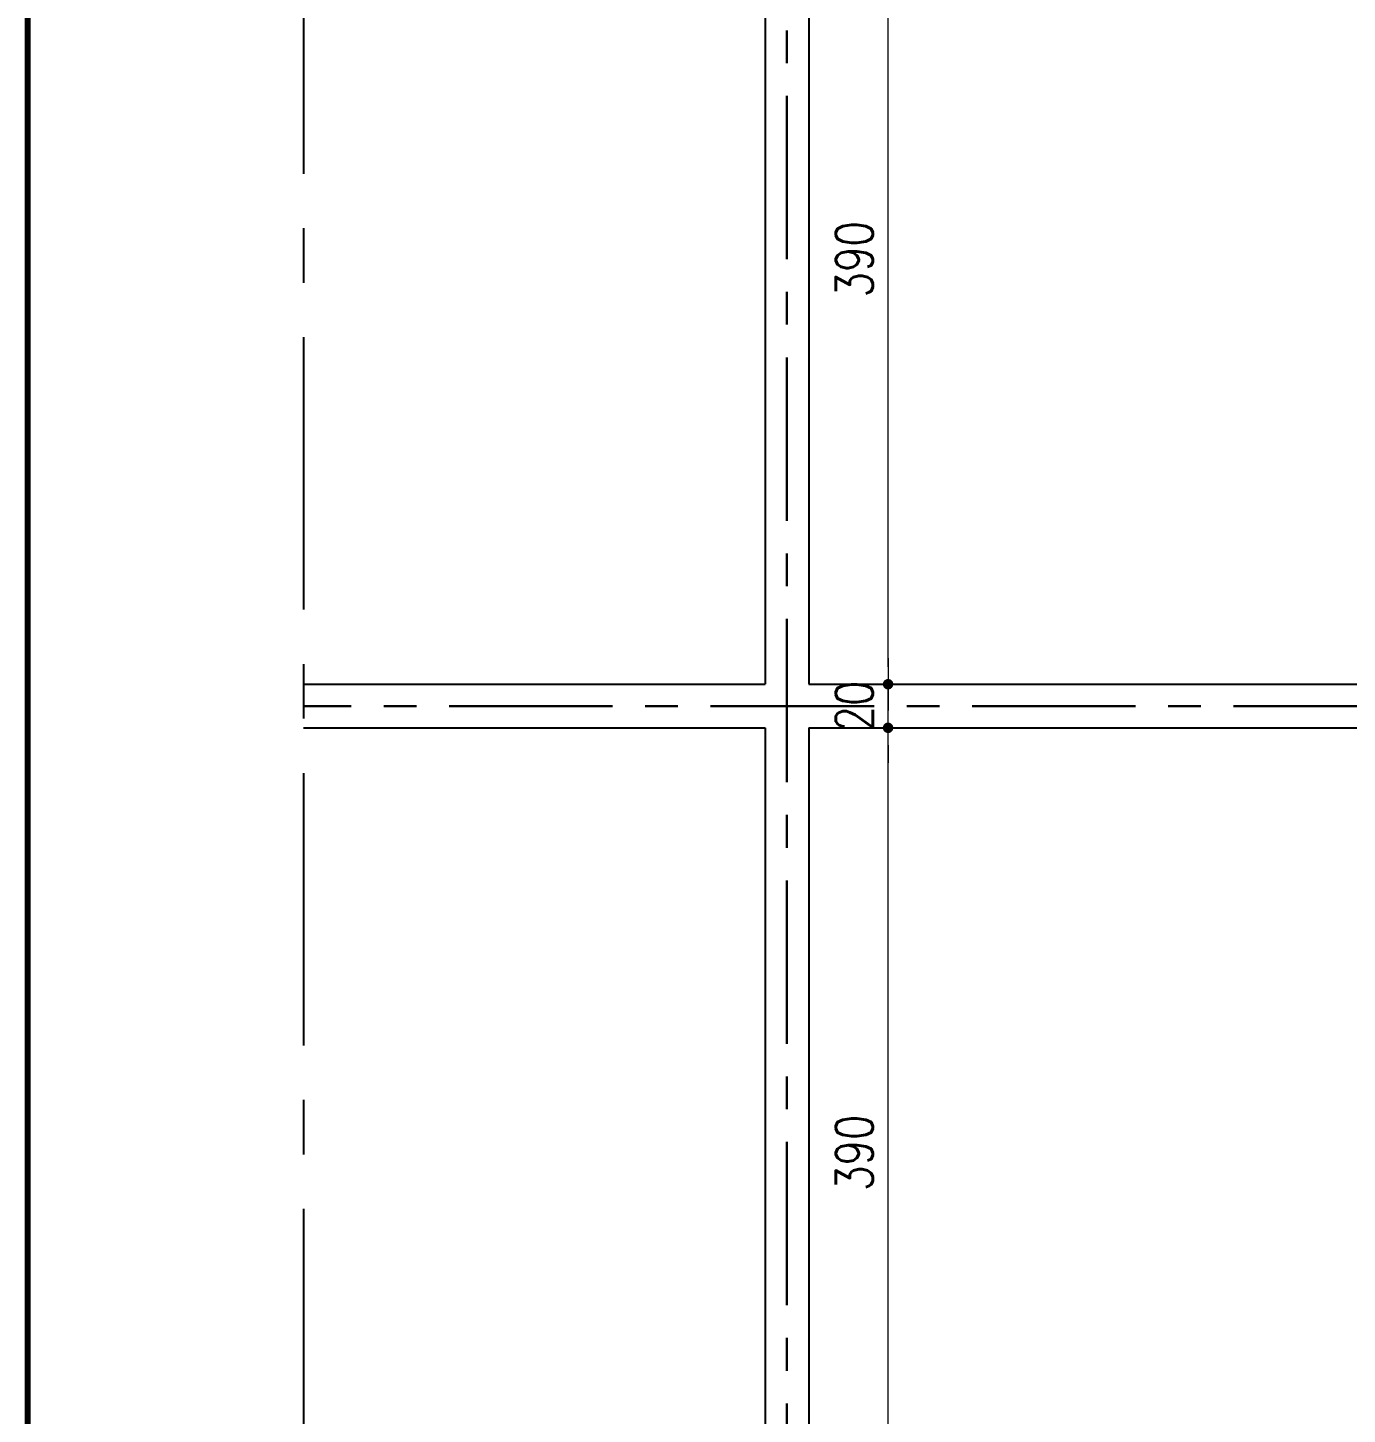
# Model space of a CAD drawing. Header units: millimetres. Extents: x 906 to 2589, y -1235 to -637.
# Drawn here: x 2543.18 to 2549.24, y -1223.86 to -1217.5 of the extents above; entities that cross this region are included whole.
import ezdxf

# ---------------------------------------------------------------- set-up
doc = ezdxf.new("R2010")
doc.units = ezdxf.units.MM
doc.linetypes.add('AXES', pattern=[2, 1.25, -0.25, 0.25, -0.25])
doc.layers.get('DEFPOINTS').update_dxf_attribs({"color": 255, "lineweight": 13})
for name, color, linetype, lineweight in [('A-signe', 7, 'Continuous', 9), ('AXE LIMITE', 1, 'AXES', 30), ('DIM.', 4, 'Continuous', 25), ('MUR 0.25', 7, 'Continuous', 25), ('mur 0.8', 7, 'Continuous', 80)]:
    doc.layers.add(name, color=color, linetype=linetype, lineweight=lineweight)
doc.layers.add('AXE', color=7, linetype='AXES')
doc.styles.add('atef', font='romans.shx', dxfattribs={"width": 0.8})
doc.dimstyles.new('COTEXT', dxfattribs={"dimscale": 0, "dimtxt": 0.17, "dimasz": 0.08, "dimexe": 0.015, "dimexo": 0.015, "dimgap": 0.07, "dimtad": 1, "dimdec": 0, "dimlfac": 100, "dimzin": 0, "dimdsep": 46, "dimtxsty": 'atef', "dimblk": 'SIG2', "dimcen": 0.15, "dimse1": 1, "dimse2": 1, "dimclrd": 256, "dimclre": 6, "dimclrt": 2, "dimadec": 0, "dimazin": 0, "dimtfac": 0.5, "dimtdec": 0, "dimtix": 1, "dimtmove": 2, "dimatfit": 1, "dimldrblk": 'SIG2', "dimfxl": 0.18, "dimtolj": 1, "dimtzin": 0, "dimlwd": 18, "dimarcsym": 0})

# ---------------------------------------------------------------- blocks, each defined once
blk = doc.blocks.new('SIG2')
at = {"layer": 'A-signe'}
for p, q in [((0, 1.5), (0, 0.5)), ((-1.5, 0), (-0.5, 0)), ((-0.5, 0), (0.5, 0)), ((0, 0.5), (0, -0.5)), ((0.5, 0), (1.5, 0)), ((0, -0.5), (0, -1.5))]:
    blk.add_line(p, q, dxfattribs=at)
at = {"layer": 'A-signe', "const_width": 0.3}
blk.add_lwpolyline([(-0.15, 0, 1), (0.15, 0, 1)], format="xyb", close=True, dxfattribs=at)
blk = doc.blocks.new('*D1179')
at = {"layer": 'DEFPOINTS', "color": 0, "transparency": 16777216}
for p in [(2547.1273, -1220.714), (2548.4213, -1220.714), (2548.4213, -1224.614)]:
    blk.add_point(p, dxfattribs=at)
at = {"layer": 'DIM.', "lineweight": 18, "transparency": 16777216}
blk.add_line((2547.1273, -1224.534), (2547.1273, -1220.794), dxfattribs=at)
at = {"layer": 'DIM.', "lineweight": 18, "transparency": 16777216, "xscale": 0.08, "yscale": 0.08, "zscale": 0.08}
for p, rotation in [((2547.1273, -1220.714), 90), ((2547.1273, -1224.614), 270)]:
    blk.add_blockref('SIG2', p, dxfattribs=dict(at, rotation=rotation))
at = {"layer": 'DIM.', "color": 2, "transparency": 16777216, "insert": (2546.9723, -1222.664), "char_height": 0.17, "attachment_point": 5, "rotation": 90, "style": 'atef'}
blk.add_mtext('\\A1;390', dxfattribs=at)
blk = doc.blocks.new('*D1180')
at = {"layer": 'DEFPOINTS', "color": 0, "transparency": 16777216}
for p in [(2546.7628, -1220.514), (2547.1273, -1220.514), (2548.4213, -1220.714)]:
    blk.add_point(p, dxfattribs=at)
at = {"layer": 'DIM.', "lineweight": 18, "transparency": 16777216}
for p, q in [((2547.1273, -1220.434), (2547.1273, -1220.354)), ((2547.1273, -1220.714), (2547.1273, -1220.514)), ((2547.1273, -1220.794), (2547.1273, -1220.874))]:
    blk.add_line(p, q, dxfattribs=at)
at = {"layer": 'DIM.', "lineweight": 18, "transparency": 16777216, "xscale": 0.08, "yscale": 0.08, "zscale": 0.08}
for p, rotation in [((2547.1273, -1220.514), 270), ((2547.1273, -1220.714), 90)]:
    blk.add_blockref('SIG2', p, dxfattribs=dict(at, rotation=rotation))
at = {"layer": 'DIM.', "color": 2, "transparency": 16777216, "insert": (2546.9723, -1220.614), "char_height": 0.17, "attachment_point": 5, "rotation": 90, "style": 'atef'}
blk.add_mtext('\\A1;20', dxfattribs=at)
blk = doc.blocks.new('*D1181')
at = {"layer": 'DEFPOINTS', "color": 0, "transparency": 16777216}
for p in [(2546.8678, -1216.614), (2547.1273, -1216.614), (2546.7628, -1220.514)]:
    blk.add_point(p, dxfattribs=at)
at = {"layer": 'DIM.', "lineweight": 18, "transparency": 16777216}
blk.add_line((2547.1273, -1220.434), (2547.1273, -1216.694), dxfattribs=at)
at = {"layer": 'DIM.', "lineweight": 18, "transparency": 16777216, "xscale": 0.08, "yscale": 0.08, "zscale": 0.08}
for p, rotation in [((2547.1273, -1216.614), 90), ((2547.1273, -1220.514), 270)]:
    blk.add_blockref('SIG2', p, dxfattribs=dict(at, rotation=rotation))
at = {"layer": 'DIM.', "color": 2, "transparency": 16777216, "insert": (2546.9723, -1218.564), "char_height": 0.17, "attachment_point": 5, "rotation": 90, "style": 'atef'}
blk.add_mtext('\\A1;390', dxfattribs=at)

msp = doc.modelspace()

# ---------------------------------------------------------------- linework, layer by layer
at = {"layer": 'AXE'}
msp.add_lwpolyline([(2544.4434, -1200.9216), (2544.4434, -1232.1906)], dxfattribs=at)
at = {"layer": 'AXE LIMITE', "ltscale": 0.6}
msp.add_line((2546.6626, -1216.614), (2546.6626, -1224.6148), dxfattribs=at)
msp.add_lwpolyline([(2550.6628, -1220.614), (2544.4434, -1220.614)], dxfattribs=at)
at = {"layer": 'MUR 0.25', "linetype": 'Continuous'}
for p, q in [((2546.5628, -1216.614), (2546.5628, -1220.514)), ((2546.7628, -1216.614), (2546.7628, -1220.514)), ((2544.4434, -1220.514), (2546.5628, -1220.514)), ((2546.7628, -1220.514), (2550.6628, -1220.514)), ((2544.4434, -1220.714), (2546.5628, -1220.714)), ((2546.5628, -1220.714), (2546.5628, -1224.614)), ((2546.7628, -1220.714), (2550.6628, -1220.714)), ((2546.7628, -1220.714), (2546.7628, -1224.614))]:
    msp.add_line(p, q, dxfattribs=at)
at = {"layer": 'mur 0.8'}
msp.add_lwpolyline([(2543.1775, -1200.9216), (2587.1775, -1200.9216), (2587.1775, -1234.882), (2543.1775, -1234.882)], close=True, dxfattribs=at)

# ---------------------------------------------------------------- dimensions: what is measured, and where the dimension line sits
at = {"layer": 'DIM.'}
for base, p1, p2, picture, middle in [((2547.1273, -1216.614), (2546.7628, -1220.514), (2546.8678, -1216.614), '*D1181', (2546.9723, -1218.564)), ((2547.1273, -1220.514), (2548.4213, -1220.714), (2546.7628, -1220.514), '*D1180', (2546.9723, -1220.614)), ((2547.1273, -1220.714), (2548.4213, -1224.614), (2548.4213, -1220.714), '*D1179', (2546.9723, -1222.664))]:
    dim = msp.add_linear_dim(base=base, p1=p1, p2=p2, angle=90, dimstyle='COTEXT', override={"dimscale": 1}, dxfattribs=at)
    dim.commit()
    dim.dimension.update_dxf_attribs({"geometry": picture, "text_midpoint": middle})

doc.saveas('drawing.dxf')
